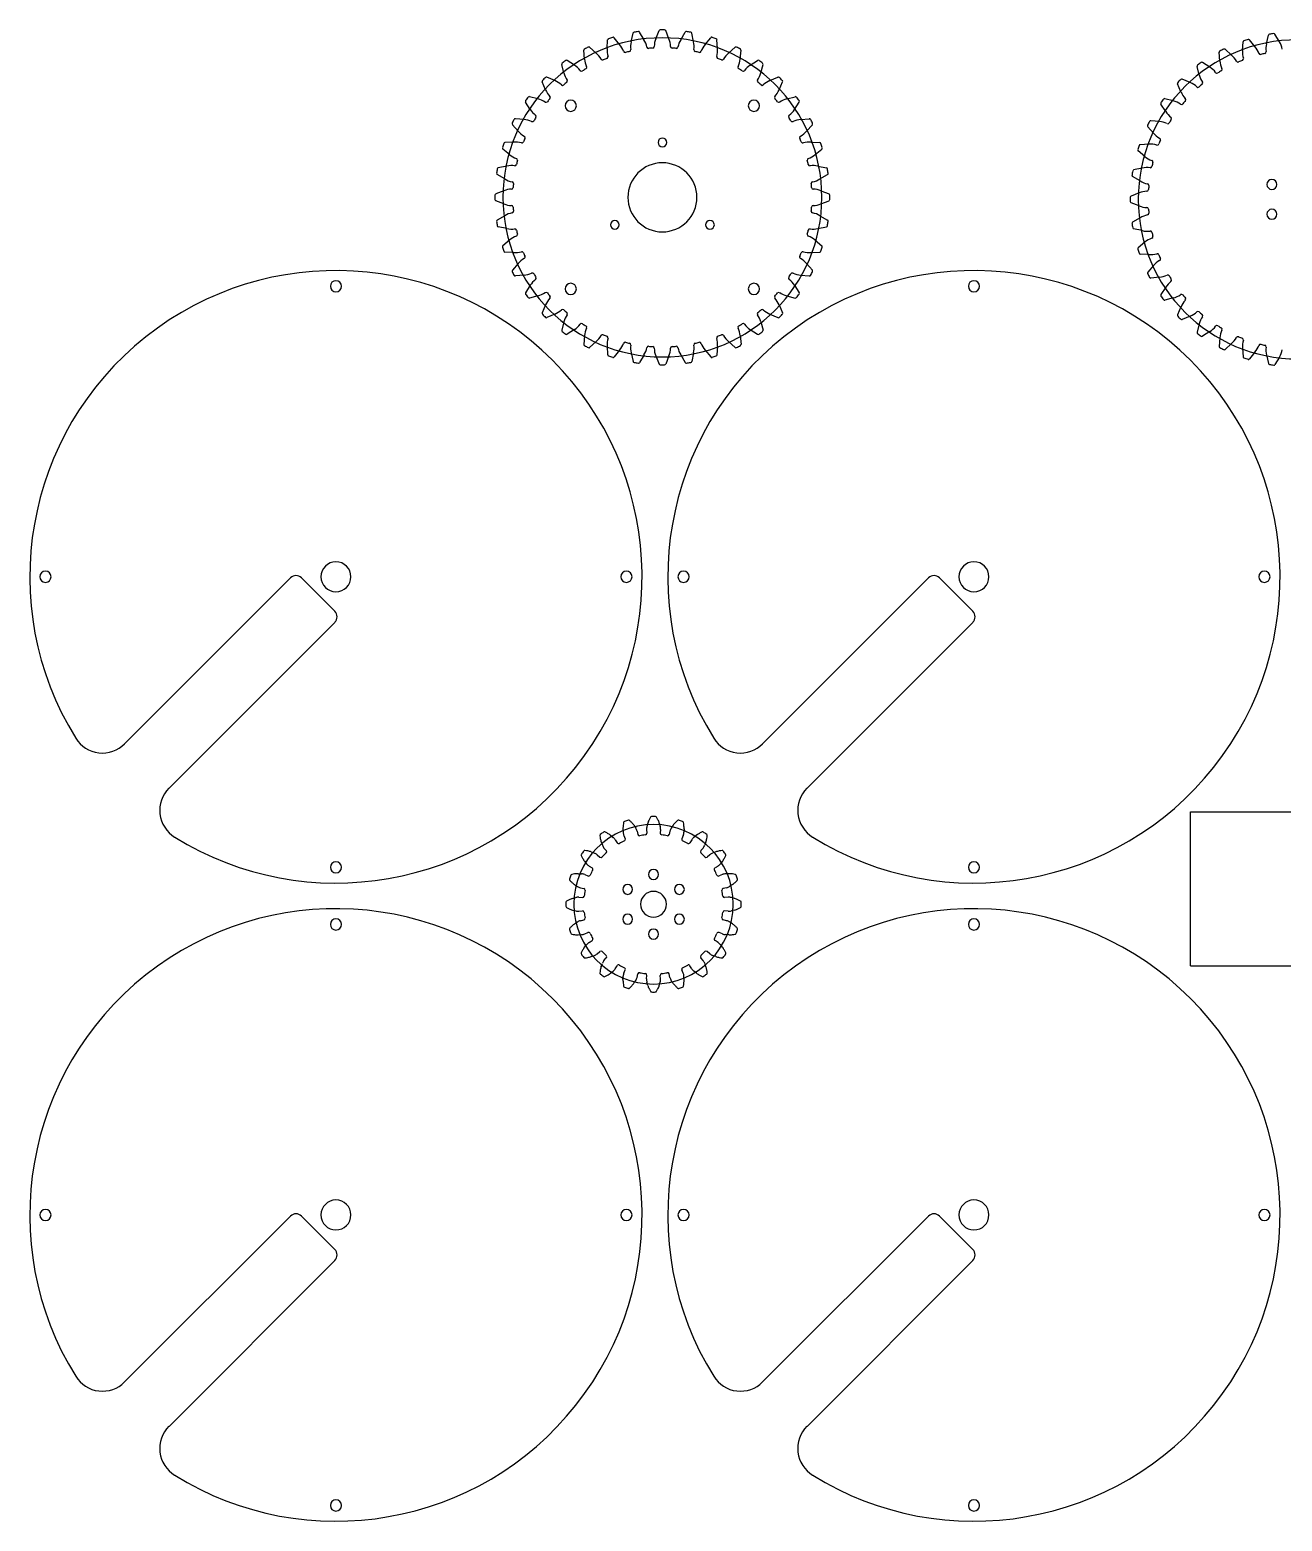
# Model space of a CAD drawing. Header units: inches. Extents: x 0.2 to 47.9, y 0.4 to 46.3.
# Drawn here: x 0.16 to 15.86, y 16.41 to 35.11 of the extents above; entities that cross this region are included whole.
import ezdxf

# ---------------------------------------------------------------- set-up
doc = ezdxf.new("R2010")
doc.units = ezdxf.units.IN
doc.layers.get('0').update_dxf_attribs({"linetype": 'CONTINUOUS'})
doc.layers.add('10', color=7, linetype='CONTINUOUS')
doc.layers.add('3', color=7, linetype='CONTINUOUS')

msp = doc.modelspace()

# ---------------------------------------------------------------- linework, layer by layer
at = {"color": 0, "linetype": 'CONTINUOUS'}
for p, q in [((1.35, 26.157), (3.429, 28.236)), ((3.986, 27.818), (3.568, 28.236)), ((9.35, 26.157), (11.429, 28.236)), ((11.986, 27.818), (11.568, 28.236)), ((1.907, 25.6), (3.986, 27.679)), ((9.907, 25.6), (11.986, 27.679)), ((14.714, 25.304), (17.419, 25.304)), ((14.714, 23.375), (14.714, 25.304)), ((14.714, 23.375), (17.419, 23.375)), ((1.35, 18.157), (3.429, 20.236)), ((3.986, 19.818), (3.568, 20.236)), ((9.35, 18.157), (11.429, 20.236)), ((11.986, 19.818), (11.568, 20.236)), ((1.907, 17.6), (3.986, 19.679)), ((9.907, 17.6), (11.986, 19.679))]:
    msp.add_line(p, q, dxfattribs=at)
for centre, radius, start, end in [((6.944, 34.155), 0.0703, 360, 180), ((9.241, 34.155), 0.0703, 360, 180), ((6.944, 34.155), 0.0703, 180, 360), ((9.241, 34.155), 0.0703, 180, 360), ((8.093, 33.696), 0.0547, 360, 180), ((8.093, 33.696), 0.0547, 180, 360), ((8.093, 33.007), 0.433, 360, 180), ((15.736, 33.169), 0.0625, 360, 180), ((15.736, 33.169), 0.0625, 360, 180), ((15.736, 33.169), 0.0625, 180, 360), ((15.736, 33.169), 0.0625, 180, 360), ((8.093, 33.007), 0.433, 180, 360), ((15.736, 32.795), 0.0625, 360, 180), ((15.736, 32.795), 0.0625, 360, 180), ((15.736, 32.795), 0.0625, 180, 360), ((15.736, 32.795), 0.0625, 180, 360), ((7.496, 32.663), 0.0547, 360, 180), ((7.496, 32.663), 0.0547, 180, 360), ((8.69, 32.663), 0.0547, 360, 180), ((8.69, 32.663), 0.0547, 180, 360), ((12, 28.25), 3.839, 45, 211.787), ((6.944, 31.859), 0.0703, 360, 180), ((6.944, 31.859), 0.0703, 180, 360), ((9.241, 31.859), 0.0703, 360, 180), ((9.241, 31.859), 0.0703, 180, 360), ((12, 31.892), 0.0703, 360, 180), ((12, 31.892), 0.0703, 180, 360), ((12, 28.25), 3.839, 238.213, 45), ((4, 28.25), 0.188, 360, 180), ((12, 28.25), 0.188, 360, 180), ((0.358, 28.25), 0.0703, 360, 180), ((0.358, 28.25), 0.0703, 180, 360), ((3.499, 28.166), 0.0984, 45, 135), ((4, 28.25), 0.188, 180, 360), ((7.642, 28.25), 0.0703, 360, 180), ((7.642, 28.25), 0.0703, 180, 360), ((8.358, 28.25), 0.0703, 360, 180), ((8.358, 28.25), 0.0703, 180, 360), ((11.499, 28.166), 0.0984, 45, 135), ((12, 28.25), 0.188, 180, 360), ((15.642, 28.25), 0.0703, 360, 180), ((15.642, 28.25), 0.0703, 180, 360), ((3.916, 27.749), 0.0984, 315, 45), ((11.916, 27.749), 0.0984, 315, 45), ((1.072, 26.435), 0.394, 211.787, 315), ((9.072, 26.435), 0.394, 211.787, 315), ((2.185, 25.322), 0.394, 135, 238.213), ((10.185, 25.322), 0.394, 135, 238.213), ((4, 24.608), 0.0703, 360, 180), ((12, 24.608), 0.0703, 360, 180), ((4, 24.608), 0.0703, 180, 360), ((7.982, 24.519), 0.0625, 360, 180), ((7.982, 24.519), 0.0625, 360, 180), ((7.982, 24.519), 0.0625, 180, 360), ((7.982, 24.519), 0.0625, 180, 360), ((12, 24.608), 0.0703, 180, 360), ((7.658, 24.332), 0.0625, 360, 180), ((7.658, 24.332), 0.0625, 360, 180), ((7.658, 24.332), 0.0625, 180, 360), ((7.658, 24.332), 0.0625, 180, 360), ((7.982, 24.145), 0.162, 360, 180), ((7.982, 24.145), 0.162, 360, 180), ((8.306, 24.332), 0.0625, 360, 180), ((8.306, 24.332), 0.0625, 360, 180), ((8.306, 24.332), 0.0625, 180, 360), ((8.306, 24.332), 0.0625, 180, 360), ((7.982, 24.145), 0.162, 180, 360), ((7.982, 24.145), 0.162, 180, 360), ((4, 20.25), 3.839, 45, 211.787), ((4, 23.892), 0.0703, 360, 180), ((7.658, 23.958), 0.0625, 360, 180), ((7.658, 23.958), 0.0625, 360, 180), ((7.658, 23.958), 0.0625, 180, 360), ((7.658, 23.958), 0.0625, 180, 360), ((12, 20.25), 3.839, 45, 211.787), ((8.306, 23.958), 0.0625, 360, 180), ((8.306, 23.958), 0.0625, 360, 180), ((8.306, 23.958), 0.0625, 180, 360), ((8.306, 23.958), 0.0625, 180, 360), ((12, 23.892), 0.0703, 360, 180), ((4, 23.892), 0.0703, 180, 360), ((7.982, 23.771), 0.0625, 360, 180), ((7.982, 23.771), 0.0625, 360, 180), ((7.982, 23.771), 0.0625, 180, 360), ((7.982, 23.771), 0.0625, 180, 360), ((12, 23.892), 0.0703, 180, 360), ((4, 20.25), 3.839, 238.213, 45), ((12, 20.25), 3.839, 238.213, 45), ((4, 20.25), 0.188, 360, 180), ((12, 20.25), 0.188, 360, 180), ((0.358, 20.25), 0.0703, 360, 180), ((0.358, 20.25), 0.0703, 180, 360), ((3.499, 20.166), 0.0984, 45, 135), ((4, 20.25), 0.188, 180, 360), ((7.642, 20.25), 0.0703, 360, 180), ((7.642, 20.25), 0.0703, 180, 360), ((8.358, 20.25), 0.0703, 360, 180), ((8.358, 20.25), 0.0703, 180, 360), ((11.499, 20.166), 0.0984, 45, 135), ((12, 20.25), 0.188, 180, 360), ((15.642, 20.25), 0.0703, 360, 180), ((15.642, 20.25), 0.0703, 180, 360), ((3.916, 19.749), 0.0984, 315, 45), ((11.916, 19.749), 0.0984, 315, 45), ((1.072, 18.435), 0.394, 211.787, 315), ((9.072, 18.435), 0.394, 211.787, 315), ((2.185, 17.322), 0.394, 135, 238.213), ((10.185, 17.322), 0.394, 135, 238.213), ((4, 16.608), 0.0703, 360, 180), ((12, 16.608), 0.0703, 360, 180), ((4, 16.608), 0.0703, 180, 360), ((12, 16.608), 0.0703, 180, 360)]:
    msp.add_arc(centre, radius, start, end, dxfattribs=at)
at = {"layer": '10', "color": 10, "linetype": 'CONTINUOUS'}
for centre, radius, start, end in [((8.093, 33.007), 2, 360, 180), ((16.06, 32.982), 2, 360, 180), ((8.093, 33.007), 2, 180, 360), ((16.06, 32.982), 2, 180, 360), ((7.982, 24.145), 1, 360, 180), ((7.982, 24.145), 1, 180, 360)]:
    msp.add_arc(centre, radius, start, end, dxfattribs=at)
at = {"layer": '3', "color": 3, "linetype": 'CONTINUOUS'}
for p, q in [((7.401, 34.872), (7.407, 34.982)), ((7.556, 34.923), (7.487, 35.007)), ((7.701, 34.958), (7.725, 35.065)), ((7.863, 34.983), (7.807, 35.078)), ((8.011, 34.995), (8.051, 35.097)), ((8.175, 34.995), (8.135, 35.097)), ((8.323, 34.983), (8.378, 35.078)), ((8.485, 34.958), (8.461, 35.065)), ((8.629, 34.923), (8.699, 35.007)), ((8.785, 34.872), (8.778, 34.982)), ((15.523, 34.898), (15.454, 34.982)), ((15.668, 34.932), (15.692, 35.039)), ((15.83, 34.958), (15.774, 35.052)), ((7.117, 34.741), (7.107, 34.85)), ((7.263, 34.815), (7.181, 34.888)), ((8.923, 34.815), (9.004, 34.888)), ((9.068, 34.741), (9.079, 34.85)), ((15.085, 34.716), (15.074, 34.825)), ((15.23, 34.79), (15.148, 34.863)), ((15.368, 34.847), (15.374, 34.956)), ((6.858, 34.567), (6.831, 34.673)), ((6.99, 34.663), (6.898, 34.722)), ((9.195, 34.663), (9.287, 34.722)), ((9.328, 34.567), (9.355, 34.673)), ((14.825, 34.542), (14.798, 34.648)), ((14.958, 34.638), (14.865, 34.697)), ((6.629, 34.355), (6.585, 34.455)), ((6.745, 34.471), (6.645, 34.514)), ((9.441, 34.471), (9.541, 34.514)), ((9.556, 34.355), (9.6, 34.455)), ((14.596, 34.329), (14.553, 34.43)), ((14.712, 34.445), (14.612, 34.489)), ((6.533, 34.242), (6.427, 34.269)), ((9.653, 34.242), (9.759, 34.269)), ((14.5, 34.216), (14.394, 34.244)), ((6.436, 34.109), (6.377, 34.201)), ((9.749, 34.109), (9.808, 34.201)), ((14.404, 34.084), (14.345, 34.176)), ((6.284, 33.837), (6.212, 33.918)), ((6.359, 33.982), (6.25, 33.993)), ((9.827, 33.982), (9.936, 33.993)), ((9.901, 33.837), (9.974, 33.918)), ((14.251, 33.811), (14.179, 33.893)), ((14.326, 33.957), (14.217, 33.968)), ((6.227, 33.699), (6.118, 33.693)), ((9.958, 33.699), (10.067, 33.693)), ((14.194, 33.674), (14.085, 33.667)), ((6.177, 33.544), (6.092, 33.613)), ((10.009, 33.544), (10.093, 33.613)), ((14.144, 33.518), (14.059, 33.588)), ((6.117, 33.237), (6.022, 33.293)), ((6.142, 33.399), (6.035, 33.375)), ((10.044, 33.399), (10.15, 33.375)), ((10.069, 33.237), (10.164, 33.293)), ((14.109, 33.373), (14.002, 33.35)), ((14.084, 33.212), (13.989, 33.267)), ((6.105, 33.089), (6.003, 33.049)), ((6.105, 32.925), (6.003, 32.965)), ((10.081, 33.089), (10.183, 33.049)), ((10.081, 32.925), (10.183, 32.965)), ((14.072, 33.063), (13.97, 33.023)), ((14.072, 32.9), (13.97, 32.94)), ((6.117, 32.777), (6.022, 32.721)), ((10.069, 32.777), (10.164, 32.721)), ((14.084, 32.751), (13.989, 32.696)), ((6.142, 32.615), (6.035, 32.639)), ((10.044, 32.615), (10.15, 32.639)), ((14.109, 32.59), (14.002, 32.613)), ((6.177, 32.47), (6.092, 32.401)), ((10.009, 32.47), (10.093, 32.401)), ((14.144, 32.445), (14.059, 32.376)), ((6.227, 32.315), (6.118, 32.321)), ((6.284, 32.177), (6.212, 32.096)), ((9.901, 32.177), (9.974, 32.096)), ((9.958, 32.315), (10.067, 32.321)), ((14.194, 32.289), (14.085, 32.296)), ((6.359, 32.032), (6.25, 32.021)), ((9.827, 32.032), (9.936, 32.021)), ((14.251, 32.152), (14.179, 32.07)), ((14.326, 32.006), (14.217, 31.995)), ((6.436, 31.905), (6.377, 31.812)), ((9.749, 31.905), (9.808, 31.812)), ((14.404, 31.879), (14.345, 31.787)), ((6.533, 31.772), (6.427, 31.745)), ((6.629, 31.659), (6.585, 31.559)), ((9.556, 31.659), (9.6, 31.559)), ((9.653, 31.772), (9.759, 31.745)), ((14.5, 31.747), (14.394, 31.719)), ((14.596, 31.634), (14.553, 31.533)), ((6.745, 31.543), (6.645, 31.5)), ((6.858, 31.447), (6.831, 31.341)), ((9.328, 31.447), (9.355, 31.341)), ((9.441, 31.543), (9.541, 31.5)), ((14.712, 31.518), (14.612, 31.474)), ((14.825, 31.421), (14.798, 31.315)), ((6.99, 31.351), (6.898, 31.292)), ((7.117, 31.273), (7.107, 31.164)), ((9.068, 31.273), (9.079, 31.164)), ((9.195, 31.351), (9.287, 31.292)), ((14.958, 31.325), (14.865, 31.266)), ((15.085, 31.247), (15.074, 31.138)), ((7.263, 31.199), (7.181, 31.126)), ((7.401, 31.142), (7.407, 31.032)), ((7.556, 31.091), (7.487, 31.006)), ((7.701, 31.056), (7.725, 30.949)), ((8.485, 31.056), (8.461, 30.949)), ((8.629, 31.091), (8.699, 31.006)), ((8.785, 31.142), (8.778, 31.032)), ((8.923, 31.199), (9.004, 31.126)), ((15.23, 31.173), (15.148, 31.1)), ((15.368, 31.116), (15.374, 31.007)), ((15.523, 31.066), (15.454, 30.981)), ((7.863, 31.031), (7.807, 30.936)), ((8.011, 31.019), (8.051, 30.917)), ((8.175, 31.019), (8.135, 30.917)), ((8.323, 31.031), (8.378, 30.936)), ((15.668, 31.031), (15.692, 30.924)), ((15.83, 31.005), (15.774, 30.911)), ((7.599, 25.09), (7.601, 25.048)), ((7.736, 25.135), (7.76, 25.099)), ((7.776, 25.062), (7.786, 25.019)), ((7.895, 25.081), (7.899, 25.037)), ((7.91, 25.162), (7.899, 25.121)), ((8.054, 25.162), (8.066, 25.121)), ((8.07, 25.081), (8.066, 25.037)), ((8.188, 25.062), (8.178, 25.019)), ((8.228, 25.135), (8.204, 25.099)), ((8.365, 25.09), (8.363, 25.048)), ((7.326, 24.926), (7.341, 24.886)), ((7.443, 25.011), (7.476, 24.984)), ((7.503, 24.954), (7.526, 24.916)), ((7.61, 25.008), (7.627, 24.967)), ((8.355, 25.008), (8.337, 24.967)), ((8.461, 24.954), (8.439, 24.916)), ((8.522, 25.011), (8.488, 24.984)), ((8.639, 24.926), (8.624, 24.886)), ((7.117, 24.685), (7.143, 24.651)), ((7.202, 24.801), (7.241, 24.786)), ((7.277, 24.766), (7.31, 24.737)), ((7.361, 24.85), (7.39, 24.817)), ((8.603, 24.85), (8.574, 24.817)), ((8.688, 24.766), (8.655, 24.737)), ((8.763, 24.801), (8.723, 24.786)), ((8.848, 24.685), (8.821, 24.651)), ((7.037, 24.528), (7.08, 24.526)), ((7.119, 24.518), (7.16, 24.5)), ((7.174, 24.624), (7.212, 24.602)), ((8.791, 24.624), (8.753, 24.602)), ((8.845, 24.518), (8.804, 24.5)), ((8.927, 24.528), (8.885, 24.526)), ((6.992, 24.391), (7.028, 24.367)), ((7.065, 24.351), (7.108, 24.341)), ((8.899, 24.351), (8.856, 24.341)), ((8.972, 24.391), (8.936, 24.367)), ((6.965, 24.217), (7.006, 24.229)), ((7.047, 24.233), (7.09, 24.229)), ((8.918, 24.233), (8.874, 24.229)), ((8.999, 24.217), (8.958, 24.229)), ((6.965, 24.073), (7.006, 24.062)), ((7.047, 24.057), (7.09, 24.062)), ((7.065, 23.939), (7.108, 23.949)), ((8.899, 23.939), (8.856, 23.949)), ((8.918, 24.057), (8.874, 24.062)), ((8.999, 24.073), (8.958, 24.062)), ((6.992, 23.899), (7.028, 23.923)), ((7.037, 23.762), (7.08, 23.764)), ((7.119, 23.773), (7.16, 23.79)), ((8.845, 23.773), (8.804, 23.79)), ((8.927, 23.762), (8.885, 23.764)), ((8.972, 23.899), (8.936, 23.923)), ((7.117, 23.606), (7.143, 23.639)), ((7.174, 23.666), (7.212, 23.689)), ((8.791, 23.666), (8.753, 23.689)), ((8.848, 23.606), (8.821, 23.639)), ((7.202, 23.489), (7.241, 23.504)), ((7.277, 23.524), (7.31, 23.553)), ((7.326, 23.364), (7.341, 23.404)), ((7.361, 23.44), (7.39, 23.473)), ((7.503, 23.337), (7.526, 23.375)), ((8.461, 23.337), (8.439, 23.375)), ((8.603, 23.44), (8.574, 23.473)), ((8.639, 23.364), (8.624, 23.404)), ((8.688, 23.524), (8.655, 23.553)), ((8.763, 23.489), (8.723, 23.504)), ((7.443, 23.28), (7.476, 23.306)), ((7.599, 23.2), (7.601, 23.242)), ((7.61, 23.282), (7.627, 23.323)), ((7.736, 23.155), (7.76, 23.191)), ((7.776, 23.228), (7.786, 23.271)), ((7.895, 23.209), (7.899, 23.253)), ((8.07, 23.209), (8.066, 23.253)), ((8.188, 23.228), (8.178, 23.271)), ((8.228, 23.155), (8.204, 23.191)), ((8.355, 23.282), (8.337, 23.323)), ((8.365, 23.2), (8.363, 23.242)), ((8.522, 23.28), (8.488, 23.306)), ((7.91, 23.128), (7.899, 23.169)), ((8.054, 23.128), (8.066, 23.169))]:
    msp.add_line(p, q, dxfattribs=at)
for centre, radius, start, end in [((7.423, 34.981), 0.0157, 108.7491, 176.5995), ((8.093, 33.007), 2.1, 107.2509, 108.7491), ((7.475, 34.998), 0.0157, 39.4005, 107.2509), ((7.74, 35.061), 0.0157, 99.7491, 167.5995), ((8.093, 33.007), 2.1, 98.2509, 99.7491), ((7.794, 35.07), 0.0157, 30.4005, 98.2509), ((7.655, 34.851), 0.246, 9.4167, 32.4561), ((8.237, 34.897), 0.246, 156.5439, 179.5833), ((8.066, 35.091), 0.0157, 90.7491, 158.5995), ((8.093, 33.007), 2.1, 89.2509, 90.7491), ((8.12, 35.091), 0.0157, 21.4005, 89.2509), ((7.949, 34.897), 0.246, 0.4167, 23.4561), ((8.531, 34.851), 0.246, 147.5439, 170.5833), ((8.392, 35.07), 0.0157, 81.7491, 149.5995), ((8.093, 33.007), 2.1, 80.2509, 81.7491), ((8.446, 35.061), 0.0157, 12.4005, 80.2509), ((8.711, 34.998), 0.0157, 72.7491, 140.5995), ((8.093, 33.007), 2.1, 71.2509, 72.7491), ((8.763, 34.981), 0.0157, 3.4005, 71.2509), ((15.39, 34.955), 0.0157, 108.7491, 176.5995), ((16.06, 32.982), 2.1, 107.2509, 108.7491), ((15.442, 34.972), 0.0157, 39.4005, 107.2509), ((15.707, 35.036), 0.0157, 99.7491, 167.5995), ((16.06, 32.982), 2.1, 98.2509, 99.7491), ((15.761, 35.044), 0.0157, 30.4005, 98.2509), ((7.122, 34.852), 0.0157, 117.7491, 185.5995), ((8.093, 33.007), 2.1, 116.2509, 117.7491), ((7.171, 34.876), 0.0157, 48.4005, 116.2509), ((7.106, 34.625), 0.246, 27.4167, 50.4561), ((7.391, 34.768), 0.0209, 291.7203, 17.5833), ((7.646, 34.849), 0.246, 174.5439, 197.5833), ((7.372, 34.76), 0.246, 18.4167, 41.4561), ((7.625, 34.844), 0.0209, 198.4167, 284.2797), ((8.093, 33.007), 1.875, 102.7203, 104.2797), ((7.675, 34.856), 0.0209, 282.7203, 8.5833), ((7.94, 34.896), 0.246, 165.5439, 188.5833), ((7.918, 34.895), 0.0209, 189.4167, 275.2797), ((8.093, 33.007), 1.875, 93.7203, 95.2797), ((7.97, 34.899), 0.0209, 273.7203, 359.5833), ((8.216, 34.899), 0.0209, 180.4167, 266.2797), ((8.093, 33.007), 1.875, 84.7203, 86.2797), ((8.267, 34.895), 0.0209, 264.7203, 350.5833), ((8.246, 34.896), 0.246, 351.4167, 14.4561), ((8.51, 34.856), 0.0209, 171.4167, 257.2797), ((8.093, 33.007), 1.875, 75.7203, 77.2797), ((8.56, 34.844), 0.0209, 255.7203, 341.5833), ((8.814, 34.76), 0.246, 138.5439, 161.5833), ((8.794, 34.768), 0.0209, 162.4167, 248.2797), ((8.54, 34.849), 0.246, 342.4167, 5.4561), ((9.079, 34.625), 0.246, 129.5439, 152.5833), ((9.015, 34.876), 0.0157, 63.7491, 131.5995), ((8.093, 33.007), 2.1, 62.2509, 63.7491), ((9.063, 34.852), 0.0157, 354.4005, 62.2509), ((15.089, 34.826), 0.0157, 117.7491, 185.5995), ((16.06, 32.982), 2.1, 116.2509, 117.7491), ((15.138, 34.851), 0.0157, 48.4005, 116.2509), ((15.073, 34.6), 0.246, 27.4167, 50.4561), ((15.613, 34.824), 0.246, 174.5439, 197.5833), ((15.339, 34.734), 0.246, 18.4167, 41.4561), ((15.592, 34.819), 0.0209, 198.4167, 284.2797), ((16.06, 32.982), 1.875, 102.7203, 104.2797), ((15.642, 34.831), 0.0209, 282.7203, 8.5833), ((15.907, 34.871), 0.246, 165.5439, 188.5833), ((15.622, 34.826), 0.246, 9.4167, 32.4561), ((6.846, 34.677), 0.0157, 126.7491, 194.5995), ((8.093, 33.007), 2.1, 125.2509, 126.7491), ((6.89, 34.709), 0.0157, 57.4005, 125.2509), ((6.865, 34.451), 0.246, 36.4167, 59.4561), ((7.08, 34.61), 0.0209, 216.4167, 302.2797), ((8.093, 33.007), 1.875, 120.7203, 122.2797), ((7.363, 34.756), 0.246, 183.5439, 206.5833), ((7.124, 34.637), 0.0209, 300.7203, 26.5833), ((7.344, 34.749), 0.0209, 207.4167, 293.2797), ((8.093, 33.007), 1.875, 111.7203, 113.2797), ((8.093, 33.007), 1.875, 66.7203, 68.2797), ((8.842, 34.749), 0.0209, 246.7203, 332.5833), ((9.061, 34.637), 0.0209, 153.4167, 239.2797), ((8.822, 34.756), 0.246, 333.4167, 356.4561), ((8.093, 33.007), 1.875, 57.7203, 59.2797), ((9.105, 34.61), 0.0209, 237.7203, 323.5833), ((9.32, 34.451), 0.246, 120.5439, 143.5833), ((9.296, 34.709), 0.0157, 54.7491, 122.5995), ((8.093, 33.007), 2.1, 53.2509, 54.7491), ((9.34, 34.677), 0.0157, 345.4005, 53.2509), ((14.813, 34.652), 0.0157, 126.7491, 194.5995), ((16.06, 32.982), 2.1, 125.2509, 126.7491), ((14.857, 34.684), 0.0157, 57.4005, 125.2509), ((14.832, 34.426), 0.246, 36.4167, 59.4561), ((16.06, 32.982), 1.875, 120.7203, 122.2797), ((15.33, 34.731), 0.246, 183.5439, 206.5833), ((15.091, 34.611), 0.0209, 300.7203, 26.5833), ((15.311, 34.723), 0.0209, 207.4167, 293.2797), ((16.06, 32.982), 1.875, 111.7203, 113.2797), ((15.358, 34.743), 0.0209, 291.7203, 17.5833), ((6.6, 34.461), 0.0157, 135.7491, 203.5995), ((8.093, 33.007), 2.1, 134.2509, 135.7491), ((6.638, 34.5), 0.0157, 66.4005, 134.2509), ((6.654, 34.241), 0.246, 45.4167, 68.4561), ((6.842, 34.432), 0.0209, 225.4167, 311.2797), ((8.093, 33.007), 1.875, 129.7203, 131.2797), ((7.099, 34.621), 0.246, 192.5439, 215.5833), ((6.881, 34.465), 0.0209, 309.7203, 35.5833), ((9.304, 34.465), 0.0209, 144.4167, 230.2797), ((9.087, 34.621), 0.246, 324.4167, 347.4561), ((8.093, 33.007), 1.875, 48.7203, 50.2797), ((9.344, 34.432), 0.0209, 228.7203, 314.5833), ((9.531, 34.241), 0.246, 111.5439, 134.5833), ((9.547, 34.5), 0.0157, 45.7491, 113.5995), ((8.093, 33.007), 2.1, 44.2509, 45.7491), ((9.586, 34.461), 0.0157, 336.4005, 44.2509), ((14.567, 34.436), 0.0157, 135.7491, 203.5995), ((16.06, 32.982), 2.1, 134.2509, 135.7491), ((14.606, 34.474), 0.0157, 66.4005, 134.2509), ((14.622, 34.216), 0.246, 45.4167, 68.4561), ((16.06, 32.982), 1.875, 129.7203, 131.2797), ((15.066, 34.595), 0.246, 192.5439, 215.5833), ((14.848, 34.44), 0.0209, 309.7203, 35.5833), ((15.047, 34.584), 0.0209, 216.4167, 302.2797), ((6.391, 34.21), 0.0157, 144.7491, 212.5995), ((8.093, 33.007), 2.1, 143.2509, 144.7491), ((6.423, 34.254), 0.0157, 75.4005, 143.2509), ((6.479, 34.001), 0.246, 54.4167, 77.4561), ((6.858, 34.445), 0.246, 201.5439, 224.5833), ((8.093, 33.007), 1.875, 138.7203, 140.2797), ((6.668, 34.258), 0.0209, 318.7203, 44.5833), ((9.518, 34.258), 0.0209, 135.4167, 221.2797), ((8.093, 33.007), 1.875, 39.7203, 41.2797), ((9.327, 34.445), 0.246, 315.4167, 338.4561), ((9.707, 34.001), 0.246, 102.5439, 125.5833), ((9.763, 34.254), 0.0157, 36.7491, 104.5995), ((8.093, 33.007), 2.1, 35.2509, 36.7491), ((9.795, 34.21), 0.0157, 327.4005, 35.2509), ((16.06, 32.982), 2.1, 143.2509, 144.7491), ((14.39, 34.229), 0.0157, 75.4005, 143.2509), ((14.446, 33.976), 0.246, 54.4167, 77.4561), ((14.825, 34.42), 0.246, 201.5439, 224.5833), ((16.06, 32.982), 1.875, 138.7203, 140.2797), ((14.635, 34.232), 0.0209, 318.7203, 44.5833), ((14.809, 34.406), 0.0209, 225.4167, 311.2797), ((6.649, 34.235), 0.246, 210.5439, 233.5833), ((6.49, 34.02), 0.0209, 327.7203, 53.5833), ((6.635, 34.219), 0.0209, 234.4167, 320.2797), ((9.551, 34.219), 0.0209, 219.7203, 305.5833), ((9.696, 34.02), 0.0209, 126.4167, 212.2797), ((9.537, 34.235), 0.246, 306.4167, 329.4561), ((14.358, 34.184), 0.0157, 144.7491, 212.5995), ((14.616, 34.209), 0.246, 210.5439, 233.5833), ((14.602, 34.193), 0.0209, 234.4167, 320.2797), ((6.224, 33.929), 0.0157, 153.7491, 221.5995), ((8.093, 33.007), 2.1, 152.2509, 153.7491), ((6.248, 33.977), 0.0157, 84.4005, 152.2509), ((6.343, 33.737), 0.246, 63.4167, 86.4561), ((6.463, 33.976), 0.0209, 243.4167, 329.2797), ((8.093, 33.007), 1.875, 147.7203, 149.2797), ((8.093, 33.007), 1.875, 30.7203, 32.2797), ((9.723, 33.976), 0.0209, 210.7203, 296.5833), ((9.842, 33.737), 0.246, 93.5439, 116.5833), ((9.937, 33.977), 0.0157, 27.7491, 95.5995), ((8.093, 33.007), 2.1, 26.2509, 27.7491), ((9.962, 33.929), 0.0157, 318.4005, 26.2509), ((14.191, 33.903), 0.0157, 153.7491, 221.5995), ((16.06, 32.982), 2.1, 152.2509, 153.7491), ((14.215, 33.952), 0.0157, 84.4005, 152.2509), ((14.31, 33.711), 0.246, 63.4167, 86.4561), ((14.43, 33.95), 0.0209, 243.4167, 329.2797), ((16.06, 32.982), 1.875, 147.7203, 149.2797), ((14.457, 33.994), 0.0209, 327.7203, 53.5833), ((8.093, 33.007), 2.1, 161.2509, 162.7491), ((6.119, 33.677), 0.0157, 93.4005, 161.2509), ((6.251, 33.454), 0.246, 72.4167, 95.4561), ((6.474, 33.994), 0.246, 219.5439, 242.5833), ((6.332, 33.709), 0.0209, 252.4167, 338.2797), ((8.093, 33.007), 1.875, 156.7203, 158.2797), ((6.351, 33.756), 0.0209, 336.7203, 62.5833), ((9.834, 33.756), 0.0209, 117.4167, 203.2797), ((8.093, 33.007), 1.875, 21.7203, 23.2797), ((9.711, 33.994), 0.246, 297.4167, 320.4561), ((9.854, 33.709), 0.0209, 201.7203, 287.5833), ((9.935, 33.454), 0.246, 84.5439, 107.5833), ((10.067, 33.677), 0.0157, 18.7491, 86.5995), ((8.093, 33.007), 2.1, 17.2509, 18.7491), ((16.06, 32.982), 2.1, 161.2509, 162.7491), ((14.086, 33.651), 0.0157, 93.4005, 161.2509), ((14.218, 33.428), 0.246, 72.4167, 95.4561), ((14.441, 33.968), 0.246, 219.5439, 242.5833), ((14.299, 33.683), 0.0209, 252.4167, 338.2797), ((16.06, 32.982), 1.875, 156.7203, 158.2797), ((14.318, 33.731), 0.0209, 336.7203, 62.5833), ((6.102, 33.625), 0.0157, 162.7491, 230.5995), ((6.34, 33.728), 0.246, 228.5439, 251.5833), ((6.256, 33.475), 0.0209, 345.7203, 71.5833), ((8.093, 33.007), 1.875, 165.7203, 167.2797), ((9.93, 33.475), 0.0209, 108.4167, 194.2797), ((8.093, 33.007), 1.875, 12.7203, 14.2797), ((9.846, 33.728), 0.246, 288.4167, 311.4561), ((10.083, 33.625), 0.0157, 309.4005, 17.2509), ((14.069, 33.6), 0.0157, 162.7491, 230.5995), ((14.307, 33.703), 0.246, 228.5439, 251.5833), ((14.223, 33.449), 0.0209, 345.7203, 71.5833), ((6.03, 33.306), 0.0157, 171.7491, 239.5995), ((8.093, 33.007), 2.1, 170.2509, 171.7491), ((6.039, 33.36), 0.0157, 102.4005, 170.2509), ((6.204, 33.16), 0.246, 81.4167, 104.4561), ((6.243, 33.424), 0.0209, 261.4167, 347.2797), ((9.942, 33.424), 0.0209, 192.7203, 278.5833), ((9.982, 33.16), 0.246, 75.5439, 98.5833), ((10.147, 33.36), 0.0157, 9.7491, 77.5995), ((8.093, 33.007), 2.1, 8.2509, 9.7491), ((10.156, 33.306), 0.0157, 300.4005, 8.2509), ((16.06, 32.982), 2.1, 170.2509, 171.7491), ((13.997, 33.281), 0.0157, 171.7491, 239.5995), ((14.006, 33.334), 0.0157, 102.4005, 170.2509), ((14.171, 33.135), 0.246, 81.4167, 104.4561), ((14.211, 33.399), 0.0209, 261.4167, 347.2797), ((16.06, 32.982), 1.875, 165.7203, 167.2797), ((6.203, 32.863), 0.246, 90.4167, 113.4561), ((6.249, 33.445), 0.246, 237.5439, 260.5833), ((6.201, 33.13), 0.0209, 270.4167, 356.2797), ((6.205, 33.181), 0.0209, 354.7203, 80.5833), ((8.093, 33.007), 1.875, 174.7203, 176.2797), ((9.981, 33.181), 0.0209, 99.4167, 185.2797), ((8.093, 33.007), 1.875, 3.7203, 5.2797), ((9.985, 33.13), 0.0209, 183.7203, 269.5833), ((9.937, 33.445), 0.246, 279.4167, 302.4561), ((9.983, 32.863), 0.246, 66.5439, 89.5833), ((14.216, 33.42), 0.246, 237.5439, 260.5833), ((14.168, 33.105), 0.0209, 270.4167, 356.2797), ((14.172, 33.156), 0.0209, 354.7203, 80.5833), ((16.06, 32.982), 1.875, 174.7203, 176.2797), ((6.009, 33.034), 0.0157, 111.4005, 179.2509), ((8.093, 33.007), 2.1, 179.2509, 180.7491), ((6.009, 32.98), 0.0157, 180.7491, 248.5995), ((6.203, 33.151), 0.246, 246.5439, 269.5833), ((6.201, 32.884), 0.0209, 3.7203, 89.5833), ((9.985, 32.884), 0.0209, 90.4167, 176.2797), ((9.983, 33.151), 0.246, 270.4167, 293.4561), ((10.177, 33.034), 0.0157, 0.7491, 68.5995), ((10.177, 32.98), 0.0157, 291.4005, 359.2509), ((8.093, 33.007), 2.1, 359.2509, 0.7491), ((13.976, 33.009), 0.0157, 111.4005, 179.2509), ((16.06, 32.982), 2.1, 179.2509, 180.7491), ((13.976, 32.954), 0.0157, 180.7491, 248.5995), ((14.17, 32.837), 0.246, 90.4167, 113.4561), ((6.03, 32.708), 0.0157, 120.4005, 188.2509), ((6.249, 32.569), 0.246, 99.4167, 122.4561), ((6.205, 32.833), 0.0209, 279.4167, 5.2797), ((8.093, 33.007), 1.875, 183.7203, 185.2797), ((8.093, 33.007), 1.875, 354.7203, 356.2797), ((9.981, 32.833), 0.0209, 174.7203, 260.5833), ((9.937, 32.569), 0.246, 57.5439, 80.5833), ((10.156, 32.708), 0.0157, 351.7491, 59.5995), ((14.17, 33.126), 0.246, 246.5439, 269.5833), ((14.216, 32.543), 0.246, 99.4167, 122.4561), ((14.168, 32.859), 0.0209, 3.7203, 89.5833), ((14.172, 32.807), 0.0209, 279.4167, 5.2797), ((16.06, 32.982), 1.875, 183.7203, 185.2797), ((8.093, 33.007), 2.1, 188.2509, 189.7491), ((6.039, 32.654), 0.0157, 189.7491, 257.5995), ((6.204, 32.854), 0.246, 255.5439, 278.5833), ((6.243, 32.59), 0.0209, 12.7203, 98.5833), ((6.256, 32.539), 0.0209, 288.4167, 14.2797), ((8.093, 33.007), 1.875, 192.7203, 194.2797), ((9.93, 32.539), 0.0209, 165.7203, 251.5833), ((8.093, 33.007), 1.875, 345.7203, 347.2797), ((9.942, 32.59), 0.0209, 81.4167, 167.2797), ((9.982, 32.854), 0.246, 261.4167, 284.4561), ((10.147, 32.654), 0.0157, 282.4005, 350.2509), ((8.093, 33.007), 2.1, 350.2509, 351.7491), ((13.997, 32.682), 0.0157, 120.4005, 188.2509), ((16.06, 32.982), 2.1, 188.2509, 189.7491), ((14.006, 32.629), 0.0157, 189.7491, 257.5995), ((14.171, 32.828), 0.246, 255.5439, 278.5833), ((14.211, 32.564), 0.0209, 12.7203, 98.5833), ((16.06, 32.982), 1.875, 192.7203, 194.2797), ((6.102, 32.389), 0.0157, 129.4005, 197.2509), ((8.093, 33.007), 2.1, 197.2509, 198.7491), ((6.34, 32.286), 0.246, 108.4167, 131.4561), ((9.846, 32.286), 0.246, 48.5439, 71.5833), ((8.093, 33.007), 2.1, 341.2509, 342.7491), ((10.083, 32.389), 0.0157, 342.7491, 50.5995), ((14.069, 32.363), 0.0157, 129.4005, 197.2509), ((16.06, 32.982), 2.1, 197.2509, 198.7491), ((14.307, 32.26), 0.246, 108.4167, 131.4561), ((14.223, 32.514), 0.0209, 288.4167, 14.2797), ((6.119, 32.337), 0.0157, 198.7491, 266.5995), ((6.251, 32.56), 0.246, 264.5439, 287.5833), ((6.474, 32.02), 0.246, 117.4167, 140.4561), ((6.332, 32.305), 0.0209, 21.7203, 107.5833), ((8.093, 33.007), 1.875, 201.7203, 203.2797), ((6.351, 32.258), 0.0209, 297.4167, 23.2797), ((9.834, 32.258), 0.0209, 156.7203, 242.5833), ((8.093, 33.007), 1.875, 336.7203, 338.2797), ((9.711, 32.02), 0.246, 39.5439, 62.5833), ((9.854, 32.305), 0.0209, 72.4167, 158.2797), ((9.935, 32.56), 0.246, 252.4167, 275.4561), ((10.067, 32.337), 0.0157, 273.4005, 341.2509), ((14.086, 32.312), 0.0157, 198.7491, 266.5995), ((14.218, 32.535), 0.246, 264.5439, 287.5833), ((14.441, 31.995), 0.246, 117.4167, 140.4561), ((14.299, 32.28), 0.0209, 21.7203, 107.5833), ((16.06, 32.982), 1.875, 201.7203, 203.2797), ((14.318, 32.232), 0.0209, 297.4167, 23.2797), ((4, 28.25), 3.839, 45, 211.787), ((6.224, 32.085), 0.0157, 138.4005, 206.2509), ((8.093, 33.007), 2.1, 206.2509, 207.7491), ((6.248, 32.037), 0.0157, 207.7491, 275.5995), ((6.343, 32.277), 0.246, 273.5439, 296.5833), ((6.649, 31.779), 0.246, 126.4167, 149.4561), ((6.463, 32.038), 0.0209, 30.7203, 116.5833), ((8.093, 33.007), 1.875, 210.7203, 212.2797), ((6.49, 31.994), 0.0209, 306.4167, 32.2797), ((9.696, 31.994), 0.0209, 147.7203, 233.5833), ((8.093, 33.007), 1.875, 327.7203, 329.2797), ((9.537, 31.779), 0.246, 30.5439, 53.5833), ((9.723, 32.038), 0.0209, 63.4167, 149.2797), ((9.842, 32.277), 0.246, 243.4167, 266.4561), ((9.937, 32.037), 0.0157, 264.4005, 332.2509), ((8.093, 33.007), 2.1, 332.2509, 333.7491), ((9.962, 32.085), 0.0157, 333.7491, 41.5995), ((14.191, 32.06), 0.0157, 138.4005, 206.2509), ((16.06, 32.982), 2.1, 206.2509, 207.7491), ((14.215, 32.011), 0.0157, 207.7491, 275.5995), ((14.31, 32.252), 0.246, 273.5439, 296.5833), ((14.43, 32.013), 0.0209, 30.7203, 116.5833), ((16.06, 32.982), 1.875, 210.7203, 212.2797), ((14.457, 31.969), 0.0209, 306.4167, 32.2797), ((4, 31.892), 0.0703, 360, 180), ((4, 31.892), 0.0703, 180, 360), ((6.391, 31.804), 0.0157, 147.4005, 215.2509), ((8.093, 33.007), 2.1, 215.2509, 216.7491), ((6.479, 32.013), 0.246, 282.5439, 305.5833), ((6.635, 31.795), 0.0209, 39.7203, 125.5833), ((8.093, 33.007), 1.875, 219.7203, 221.2797), ((8.093, 33.007), 1.875, 318.7203, 320.2797), ((9.551, 31.795), 0.0209, 54.4167, 140.2797), ((9.707, 32.013), 0.246, 234.4167, 257.4561), ((8.093, 33.007), 2.1, 323.2509, 324.7491), ((9.795, 31.804), 0.0157, 324.7491, 32.5995), ((14.358, 31.779), 0.0157, 147.4005, 215.2509), ((14.616, 31.754), 0.246, 126.4167, 149.4561), ((14.446, 31.987), 0.246, 282.5439, 305.5833), ((14.602, 31.77), 0.0209, 39.7203, 125.5833), ((16.06, 32.982), 1.875, 219.7203, 221.2797), ((6.423, 31.76), 0.0157, 216.7491, 284.5995), ((6.858, 31.569), 0.246, 135.4167, 158.4561), ((6.668, 31.756), 0.0209, 315.4167, 41.2797), ((6.654, 31.773), 0.246, 291.5439, 314.5833), ((6.842, 31.582), 0.0209, 48.7203, 134.5833), ((8.093, 33.007), 1.875, 228.7203, 230.2797), ((8.093, 33.007), 1.875, 309.7203, 311.2797), ((9.344, 31.582), 0.0209, 45.4167, 131.2797), ((9.531, 31.773), 0.246, 225.4167, 248.4561), ((9.518, 31.756), 0.0209, 138.7203, 224.5833), ((9.327, 31.569), 0.246, 21.5439, 44.5833), ((9.763, 31.76), 0.0157, 255.4005, 323.2509), ((16.06, 32.982), 2.1, 215.2509, 216.7491), ((14.39, 31.734), 0.0157, 216.7491, 284.5995), ((14.825, 31.543), 0.246, 135.4167, 158.4561), ((14.635, 31.731), 0.0209, 315.4167, 41.2797), ((6.6, 31.553), 0.0157, 156.4005, 224.2509), ((8.093, 33.007), 2.1, 224.2509, 225.7491), ((6.638, 31.514), 0.0157, 225.7491, 293.5995), ((7.099, 31.393), 0.246, 144.4167, 167.4561), ((6.881, 31.549), 0.0209, 324.4167, 50.2797), ((6.865, 31.563), 0.246, 300.5439, 323.5833), ((7.08, 31.404), 0.0209, 57.7203, 143.5833), ((8.093, 33.007), 1.875, 237.7203, 239.2797), ((8.093, 33.007), 1.875, 300.7203, 302.2797), ((9.105, 31.404), 0.0209, 36.4167, 122.2797), ((9.32, 31.563), 0.246, 216.4167, 239.4561), ((9.304, 31.549), 0.0209, 129.7203, 215.5833), ((9.087, 31.393), 0.246, 12.5439, 35.5833), ((9.547, 31.514), 0.0157, 246.4005, 314.2509), ((8.093, 33.007), 2.1, 314.2509, 315.7491), ((9.586, 31.553), 0.0157, 315.7491, 23.5995), ((14.567, 31.527), 0.0157, 156.4005, 224.2509), ((16.06, 32.982), 2.1, 224.2509, 225.7491), ((14.606, 31.489), 0.0157, 225.7491, 293.5995), ((14.622, 31.747), 0.246, 291.5439, 314.5833), ((14.809, 31.557), 0.0209, 48.7203, 134.5833), ((16.06, 32.982), 1.875, 228.7203, 230.2797), ((15.066, 31.368), 0.246, 144.4167, 167.4561), ((14.848, 31.523), 0.0209, 324.4167, 50.2797), ((6.846, 31.337), 0.0157, 165.4005, 233.2509), ((8.093, 33.007), 2.1, 233.2509, 234.7491), ((6.89, 31.305), 0.0157, 234.7491, 302.5995), ((7.363, 31.258), 0.246, 153.4167, 176.4561), ((7.124, 31.377), 0.0209, 333.4167, 59.2797), ((7.106, 31.388), 0.246, 309.5439, 332.5833), ((7.344, 31.265), 0.0209, 66.7203, 152.5833), ((8.093, 33.007), 1.875, 246.7203, 248.2797), ((7.391, 31.246), 0.0209, 342.4167, 68.2797), ((7.646, 31.165), 0.246, 162.4167, 185.4561), ((8.794, 31.246), 0.0209, 111.7203, 197.5833), ((8.54, 31.165), 0.246, 354.5439, 17.5833), ((8.093, 33.007), 1.875, 291.7203, 293.2797), ((8.842, 31.265), 0.0209, 27.4167, 113.2797), ((9.079, 31.388), 0.246, 207.4167, 230.4561), ((9.061, 31.377), 0.0209, 120.7203, 206.5833), ((8.822, 31.258), 0.246, 3.5439, 26.5833), ((9.296, 31.305), 0.0157, 237.4005, 305.2509), ((8.093, 33.007), 2.1, 305.2509, 306.7491), ((9.34, 31.337), 0.0157, 306.7491, 14.5995), ((14.813, 31.311), 0.0157, 165.4005, 233.2509), ((16.06, 32.982), 2.1, 233.2509, 234.7491), ((14.857, 31.279), 0.0157, 234.7491, 302.5995), ((14.832, 31.537), 0.246, 300.5439, 323.5833), ((15.047, 31.379), 0.0209, 57.7203, 143.5833), ((16.06, 32.982), 1.875, 237.7203, 239.2797), ((15.33, 31.232), 0.246, 153.4167, 176.4561), ((15.091, 31.352), 0.0209, 333.4167, 59.2797), ((15.073, 31.363), 0.246, 309.5439, 332.5833), ((15.311, 31.24), 0.0209, 66.7203, 152.5833), ((16.06, 32.982), 1.875, 246.7203, 248.2797), ((15.358, 31.22), 0.0209, 342.4167, 68.2797), ((7.122, 31.162), 0.0157, 174.4005, 242.2509), ((8.093, 33.007), 2.1, 242.2509, 243.7491), ((7.171, 31.138), 0.0157, 243.7491, 311.5995), ((7.372, 31.254), 0.246, 318.5439, 341.5833), ((7.625, 31.17), 0.0209, 75.7203, 161.5833), ((8.093, 33.007), 1.875, 255.7203, 257.2797), ((7.675, 31.158), 0.0209, 351.4167, 77.2797), ((7.94, 31.118), 0.246, 171.4167, 194.4561), ((7.655, 31.163), 0.246, 327.5439, 350.5833), ((7.918, 31.119), 0.0209, 84.7203, 170.5833), ((8.093, 33.007), 1.875, 264.7203, 266.2797), ((7.97, 31.115), 0.0209, 0.4167, 86.2797), ((8.237, 31.117), 0.246, 180.4167, 203.4561), ((7.949, 31.117), 0.246, 336.5439, 359.5833), ((8.216, 31.115), 0.0209, 93.7203, 179.5833), ((8.093, 33.007), 1.875, 273.7203, 275.2797), ((8.267, 31.119), 0.0209, 9.4167, 95.2797), ((8.531, 31.163), 0.246, 189.4167, 212.4561), ((8.246, 31.118), 0.246, 345.5439, 8.5833), ((8.51, 31.158), 0.0209, 102.7203, 188.5833), ((8.093, 33.007), 1.875, 282.7203, 284.2797), ((8.56, 31.17), 0.0209, 18.4167, 104.2797), ((8.814, 31.254), 0.246, 198.4167, 221.4561), ((9.015, 31.138), 0.0157, 228.4005, 296.2509), ((8.093, 33.007), 2.1, 296.2509, 297.7491), ((9.063, 31.162), 0.0157, 297.7491, 5.5995), ((15.089, 31.137), 0.0157, 174.4005, 242.2509), ((16.06, 32.982), 2.1, 242.2509, 243.7491), ((15.138, 31.112), 0.0157, 243.7491, 311.5995), ((15.613, 31.14), 0.246, 162.4167, 185.4561), ((15.339, 31.229), 0.246, 318.5439, 341.5833), ((15.592, 31.144), 0.0209, 75.7203, 161.5833), ((16.06, 32.982), 1.875, 255.7203, 257.2797), ((15.642, 31.132), 0.0209, 351.4167, 77.2797), ((15.907, 31.092), 0.246, 171.4167, 194.4561), ((15.622, 31.137), 0.246, 327.5439, 350.5833), ((4, 28.25), 3.839, 238.213, 45), ((7.423, 31.033), 0.0157, 183.4005, 251.2509), ((8.093, 33.007), 2.1, 251.2509, 252.7491), ((7.475, 31.016), 0.0157, 252.7491, 320.5995), ((7.74, 30.953), 0.0157, 192.4005, 260.2509), ((8.093, 33.007), 2.1, 260.2509, 261.7491), ((7.794, 30.944), 0.0157, 261.7491, 329.5995), ((8.066, 30.923), 0.0157, 201.4005, 269.2509), ((8.093, 33.007), 2.1, 269.2509, 270.7491), ((8.12, 30.923), 0.0157, 270.7491, 338.5995), ((8.392, 30.944), 0.0157, 210.4005, 278.2509), ((8.093, 33.007), 2.1, 278.2509, 279.7491), ((8.446, 30.953), 0.0157, 279.7491, 347.5995), ((8.711, 31.016), 0.0157, 219.4005, 287.2509), ((8.093, 33.007), 2.1, 287.2509, 288.7491), ((8.763, 31.033), 0.0157, 288.7491, 356.5995), ((15.39, 31.008), 0.0157, 183.4005, 251.2509), ((16.06, 32.982), 2.1, 251.2509, 252.7491), ((15.442, 30.991), 0.0157, 252.7491, 320.5995), ((15.707, 30.927), 0.0157, 192.4005, 260.2509), ((16.06, 32.982), 2.1, 260.2509, 261.7491), ((15.761, 30.919), 0.0157, 261.7491, 329.5995), ((7.957, 25.229), 0.0157, 91.327, 152.4447), ((7.982, 24.145), 1.1, 88.673, 91.327), ((8.007, 25.229), 0.0157, 27.5553, 88.673), ((7.365, 25.037), 0.0157, 63.5553, 124.673), ((7.878, 25.094), 0.279, 171.6614, 180.7832), ((9.283, 24.889), 1.699, 170.4447, 171.6861), ((7.623, 25.168), 0.0157, 109.327, 170.4447), ((7.982, 24.145), 1.1, 106.673, 109.327), ((7.671, 25.184), 0.0157, 45.5553, 106.673), ((6.493, 23.982), 1.699, 44.3139, 45.5553), ((7.509, 24.974), 0.279, 35.2168, 44.3386), ((7.675, 25.039), 0.104, 12.6475, 35.1965), ((7.998, 25.09), 0.104, 162.8035, 185.3525), ((8.176, 25.08), 0.279, 153.6614, 162.7832), ((9.449, 24.451), 1.699, 152.4447, 153.6861), ((6.515, 24.451), 1.699, 26.3139, 27.5553), ((7.788, 25.08), 0.279, 17.2168, 26.3386), ((7.966, 25.09), 0.104, 354.6475, 17.1965), ((8.29, 25.039), 0.104, 144.8035, 167.3525), ((8.456, 24.974), 0.279, 135.6614, 144.7832), ((9.472, 23.982), 1.699, 134.4447, 135.6861), ((8.293, 25.184), 0.0157, 73.327, 134.4447), ((7.982, 24.145), 1.1, 70.673, 73.327), ((8.341, 25.168), 0.0157, 9.5553, 70.673), ((6.682, 24.889), 1.699, 8.3139, 9.5553), ((8.086, 25.094), 0.279, 359.2168, 8.3386), ((8.599, 25.037), 0.0157, 55.327, 116.4447), ((7.325, 25.007), 0.0157, 127.327, 188.4447), ((8.989, 25.254), 1.699, 188.4447, 189.6861), ((7.982, 24.145), 1.1, 124.673, 127.327), ((7.59, 25.015), 0.279, 189.6614, 198.7832), ((7.44, 24.919), 0.104, 198.8035, 221.3525), ((6.616, 23.53), 1.699, 62.3139, 63.5553), ((7.276, 24.787), 0.279, 53.2168, 62.3386), ((7.413, 24.9), 0.104, 30.6475, 53.1965), ((7.544, 24.926), 0.0209, 210.646, 299.3093), ((7.982, 24.145), 0.875, 114.6907, 119.3093), ((7.706, 25.049), 0.104, 180.8035, 203.3525), ((7.608, 24.959), 0.0209, 294.6907, 23.354), ((7.807, 25.024), 0.0209, 192.646, 281.3093), ((7.982, 24.145), 0.875, 96.6907, 101.3093), ((7.878, 25.035), 0.0209, 276.6907, 5.354), ((8.087, 25.035), 0.0209, 174.646, 263.3093), ((7.982, 24.145), 0.875, 78.6907, 83.3093), ((8.158, 25.024), 0.0209, 258.6907, 347.354), ((8.356, 24.959), 0.0209, 156.646, 245.3093), ((7.982, 24.145), 0.875, 60.6907, 65.3093), ((8.259, 25.049), 0.104, 336.6475, 359.1965), ((8.421, 24.926), 0.0209, 240.6907, 329.354), ((8.551, 24.9), 0.104, 126.8035, 149.3525), ((8.689, 24.787), 0.279, 117.6614, 126.7832), ((9.348, 23.53), 1.699, 116.4447, 117.6861), ((8.525, 24.919), 0.104, 318.6475, 341.1965), ((7.982, 24.145), 1.1, 52.673, 55.327), ((8.375, 25.015), 0.279, 341.2168, 350.3386), ((8.64, 25.007), 0.0157, 351.5553, 52.673), ((6.975, 25.254), 1.699, 350.3139, 351.5553), ((7.09, 24.762), 0.0157, 145.327, 206.4447), ((8.597, 25.511), 1.699, 206.4447, 207.6861), ((7.982, 24.145), 1.1, 142.673, 145.327), ((7.34, 24.852), 0.279, 207.6614, 216.7832), ((7.12, 24.803), 0.0157, 81.5553, 142.673), ((6.873, 23.138), 1.699, 80.3139, 81.5553), ((7.112, 24.538), 0.279, 71.2168, 80.3386), ((7.208, 24.688), 0.104, 48.6475, 71.1965), ((7.324, 24.753), 0.0209, 228.646, 317.3093), ((7.982, 24.145), 0.875, 132.6907, 137.3093), ((7.375, 24.804), 0.0209, 312.6907, 41.354), ((8.59, 24.804), 0.0209, 138.646, 227.3093), ((7.982, 24.145), 0.875, 42.6907, 47.3093), ((8.641, 24.753), 0.0209, 222.6907, 311.354), ((8.757, 24.688), 0.104, 108.8035, 131.3525), ((8.853, 24.538), 0.279, 99.6614, 108.7832), ((9.092, 23.138), 1.699, 98.4447, 99.6861), ((8.844, 24.803), 0.0157, 37.327, 98.4447), ((8.624, 24.852), 0.279, 323.2168, 332.3386), ((7.982, 24.145), 1.1, 34.673, 37.327), ((7.367, 25.511), 1.699, 332.3139, 333.5553), ((8.874, 24.762), 0.0157, 333.5553, 34.673), ((7.982, 24.145), 1.1, 160.673, 163.327), ((6.959, 24.504), 0.0157, 99.5553, 160.673), ((7.238, 22.844), 1.699, 98.3139, 99.5553), ((7.033, 24.249), 0.279, 89.2168, 98.3386), ((7.078, 24.422), 0.104, 66.6475, 89.1965), ((7.227, 24.714), 0.104, 216.8035, 239.3525), ((7.168, 24.519), 0.0209, 246.646, 335.3093), ((7.982, 24.145), 0.875, 150.6907, 155.3093), ((7.201, 24.584), 0.0209, 330.6907, 59.354), ((8.763, 24.584), 0.0209, 120.646, 209.3093), ((7.982, 24.145), 0.875, 24.6907, 29.3093), ((8.796, 24.519), 0.0209, 204.6907, 293.354), ((8.737, 24.714), 0.104, 300.6475, 323.1965), ((8.886, 24.422), 0.104, 90.8035, 113.3525), ((8.931, 24.249), 0.279, 81.6614, 90.7832), ((8.726, 22.844), 1.699, 80.4447, 81.6861), ((9.005, 24.504), 0.0157, 19.327, 80.4447), ((7.982, 24.145), 1.1, 16.673, 19.327), ((6.943, 24.456), 0.0157, 163.327, 224.4447), ((8.145, 25.635), 1.699, 224.4447, 225.6861), ((7.153, 24.619), 0.279, 225.6614, 234.7832), ((7.088, 24.453), 0.104, 234.8035, 257.3525), ((7.104, 24.321), 0.0209, 348.6907, 77.354), ((7.982, 24.145), 0.875, 168.6907, 173.3093), ((8.861, 24.321), 0.0209, 102.646, 191.3093), ((7.982, 24.145), 0.875, 6.6907, 11.3093), ((8.876, 24.453), 0.104, 282.6475, 305.1965), ((8.811, 24.619), 0.279, 305.2168, 314.3386), ((7.819, 25.635), 1.699, 314.3139, 315.5553), ((9.021, 24.456), 0.0157, 315.5553, 16.673), ((6.898, 24.17), 0.0157, 117.5553, 178.673), ((7.982, 24.145), 1.1, 178.673, 181.327), ((6.898, 24.12), 0.0157, 181.327, 242.4447), ((7.677, 22.678), 1.699, 116.3139, 117.5553), ((7.047, 23.951), 0.279, 107.2168, 116.3386), ((7.037, 24.129), 0.104, 84.6475, 107.1965), ((7.092, 24.249), 0.0209, 264.646, 353.3093), ((8.872, 24.249), 0.0209, 186.6907, 275.354), ((8.928, 24.129), 0.104, 72.8035, 95.3525), ((8.917, 23.951), 0.279, 63.6614, 72.7832), ((8.288, 22.678), 1.699, 62.4447, 63.6861), ((9.066, 24.17), 0.0157, 1.327, 62.4447), ((9.066, 24.12), 0.0157, 297.5553, 358.673), ((7.982, 24.145), 1.1, 358.673, 1.327), ((7.677, 25.612), 1.699, 242.4447, 243.6861), ((7.047, 24.339), 0.279, 243.6614, 252.7832), ((7.037, 24.161), 0.104, 252.8035, 275.3525), ((7.088, 23.837), 0.104, 102.6475, 125.1965), ((7.092, 24.041), 0.0209, 6.6907, 95.354), ((7.104, 23.969), 0.0209, 282.646, 11.3093), ((7.982, 24.145), 0.875, 186.6907, 191.3093), ((7.982, 24.145), 0.875, 348.6907, 353.3093), ((8.861, 23.969), 0.0209, 168.6907, 257.354), ((8.872, 24.041), 0.0209, 84.646, 173.3093), ((8.876, 23.837), 0.104, 54.8035, 77.3525), ((8.928, 24.161), 0.104, 264.6475, 287.1965), ((8.917, 24.339), 0.279, 287.2168, 296.3386), ((8.288, 25.612), 1.699, 296.3139, 297.5553), ((6.943, 23.834), 0.0157, 135.5553, 196.673), ((7.982, 24.145), 1.1, 196.673, 199.327), ((8.145, 22.656), 1.699, 134.3139, 135.5553), ((6.959, 23.786), 0.0157, 199.327, 260.4447), ((7.238, 25.446), 1.699, 260.4447, 261.6861), ((7.153, 23.672), 0.279, 125.2168, 134.3386), ((7.033, 24.041), 0.279, 261.6614, 270.7832), ((7.078, 23.868), 0.104, 270.8035, 293.3525), ((7.168, 23.771), 0.0209, 24.6907, 113.354), ((7.982, 24.145), 0.875, 204.6907, 209.3093), ((7.982, 24.145), 0.875, 330.6907, 335.3093), ((8.796, 23.771), 0.0209, 66.646, 155.3093), ((8.886, 23.868), 0.104, 246.6475, 269.1965), ((8.931, 24.041), 0.279, 269.2168, 278.3386), ((8.811, 23.672), 0.279, 45.6614, 54.7832), ((8.726, 25.446), 1.699, 278.3139, 279.5553), ((7.819, 22.656), 1.699, 44.4447, 45.6861), ((9.005, 23.786), 0.0157, 279.5553, 340.673), ((7.982, 24.145), 1.1, 340.673, 343.327), ((9.021, 23.834), 0.0157, 343.327, 44.4447), ((8.597, 22.779), 1.699, 152.3139, 153.5553), ((7.34, 23.439), 0.279, 143.2168, 152.3386), ((7.227, 23.576), 0.104, 120.6475, 143.1965), ((7.201, 23.707), 0.0209, 300.646, 29.3093), ((7.324, 23.538), 0.0209, 42.6907, 131.354), ((8.641, 23.538), 0.0209, 48.646, 137.3093), ((8.763, 23.707), 0.0209, 150.6907, 239.354), ((8.737, 23.576), 0.104, 36.8035, 59.3525), ((8.624, 23.439), 0.279, 27.6614, 36.7832), ((7.367, 22.779), 1.699, 26.4447, 27.6861), ((7.09, 23.528), 0.0157, 153.5553, 214.673), ((7.982, 24.145), 1.1, 214.673, 217.327), ((7.12, 23.488), 0.0157, 217.327, 278.4447), ((6.873, 25.152), 1.699, 278.4447, 279.6861), ((7.112, 23.753), 0.279, 279.6614, 288.7832), ((7.208, 23.603), 0.104, 288.8035, 311.3525), ((7.982, 24.145), 0.875, 222.6907, 227.3093), ((7.44, 23.371), 0.104, 138.6475, 161.1965), ((7.375, 23.487), 0.0209, 318.646, 47.3093), ((7.544, 23.364), 0.0209, 60.6907, 149.354), ((7.982, 24.145), 0.875, 240.6907, 245.3093), ((7.982, 24.145), 0.875, 294.6907, 299.3093), ((8.421, 23.364), 0.0209, 30.646, 119.3093), ((8.59, 23.487), 0.0209, 132.6907, 221.354), ((7.982, 24.145), 0.875, 312.6907, 317.3093), ((8.525, 23.371), 0.104, 18.8035, 41.3525), ((8.757, 23.603), 0.104, 228.6475, 251.1965), ((8.853, 23.753), 0.279, 251.2168, 260.3386), ((9.092, 25.152), 1.699, 260.3139, 261.5553), ((8.844, 23.488), 0.0157, 261.5553, 322.673), ((7.982, 24.145), 1.1, 322.673, 325.327), ((8.874, 23.528), 0.0157, 325.327, 26.4447), ((8.989, 23.036), 1.699, 170.3139, 171.5553), ((7.325, 23.283), 0.0157, 171.5553, 232.673), ((7.59, 23.275), 0.279, 161.2168, 170.3386), ((7.982, 24.145), 1.1, 232.673, 235.327), ((7.365, 23.253), 0.0157, 235.327, 296.4447), ((6.616, 24.76), 1.699, 296.4447, 297.6861), ((7.276, 23.503), 0.279, 297.6614, 306.7832), ((7.413, 23.39), 0.104, 306.8035, 329.3525), ((7.878, 23.196), 0.279, 179.2168, 188.3386), ((7.706, 23.241), 0.104, 156.6475, 179.1965), ((7.608, 23.331), 0.0209, 336.646, 65.3093), ((7.675, 23.251), 0.104, 324.8035, 347.3525), ((7.807, 23.267), 0.0209, 78.6907, 167.354), ((7.982, 24.145), 0.875, 258.6907, 263.3093), ((7.878, 23.255), 0.0209, 354.646, 83.3093), ((7.998, 23.2), 0.104, 174.6475, 197.1965), ((8.087, 23.255), 0.0209, 96.6907, 185.354), ((7.966, 23.2), 0.104, 342.8035, 5.3525), ((7.982, 24.145), 0.875, 276.6907, 281.3093), ((8.158, 23.267), 0.0209, 12.646, 101.3093), ((8.29, 23.251), 0.104, 192.6475, 215.1965), ((8.356, 23.331), 0.0209, 114.6907, 203.354), ((8.259, 23.241), 0.104, 0.8035, 23.3525), ((8.086, 23.196), 0.279, 351.6614, 0.7832), ((8.551, 23.39), 0.104, 210.6475, 233.1965), ((8.689, 23.503), 0.279, 233.2168, 242.3386), ((9.348, 24.76), 1.699, 242.3139, 243.5553), ((8.599, 23.253), 0.0157, 243.5553, 304.673), ((7.982, 24.145), 1.1, 304.673, 307.327), ((8.375, 23.275), 0.279, 9.6614, 18.7832), ((6.975, 23.036), 1.699, 8.4447, 9.6861), ((8.64, 23.283), 0.0157, 307.327, 8.4447), ((9.283, 23.401), 1.699, 188.3139, 189.5553), ((7.623, 23.122), 0.0157, 189.5553, 250.673), ((7.982, 24.145), 1.1, 250.673, 253.327), ((7.671, 23.106), 0.0157, 253.327, 314.4447), ((6.493, 24.308), 1.699, 314.4447, 315.6861), ((7.509, 23.316), 0.279, 315.6614, 324.7832), ((8.176, 23.21), 0.279, 197.2168, 206.3386), ((9.449, 23.84), 1.699, 206.3139, 207.5553), ((7.957, 23.061), 0.0157, 207.5553, 268.673), ((7.982, 24.145), 1.1, 268.673, 271.327), ((8.007, 23.061), 0.0157, 271.327, 332.4447), ((6.515, 23.84), 1.699, 332.4447, 333.6861), ((7.788, 23.21), 0.279, 333.6614, 342.7832), ((8.456, 23.316), 0.279, 215.2168, 224.3386), ((9.472, 24.308), 1.699, 224.3139, 225.5553), ((8.293, 23.106), 0.0157, 225.5553, 286.673), ((7.982, 24.145), 1.1, 286.673, 289.327), ((8.341, 23.122), 0.0157, 289.327, 350.4447), ((6.682, 23.401), 1.699, 350.4447, 351.6861)]:
    msp.add_arc(centre, radius, start, end, dxfattribs=at)

doc.saveas('drawing.dxf')
